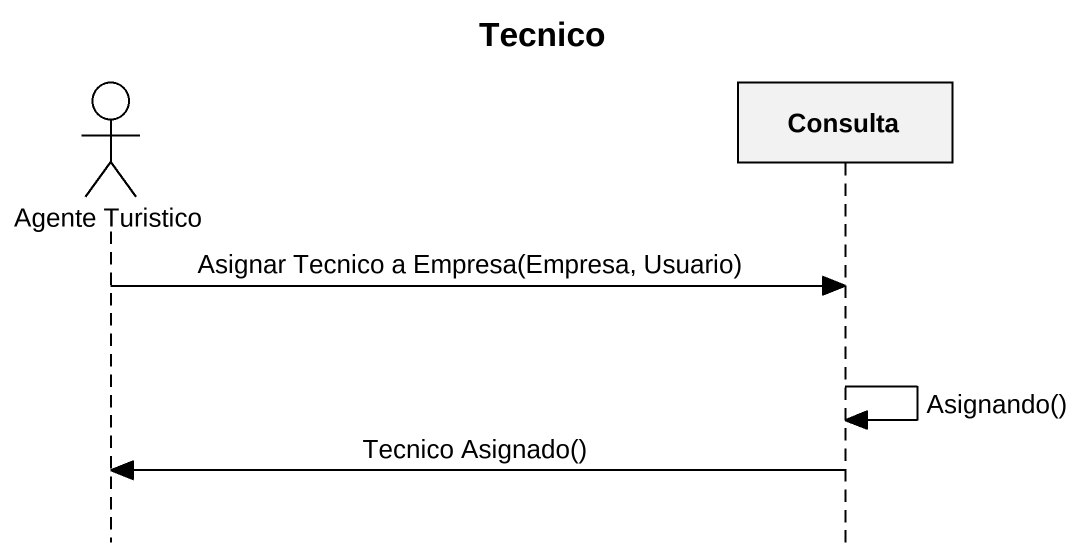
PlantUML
@startuml
title Tecnico
hide footbox
actor "Agente Turistico" as Agente_Turistico
participant Consulta

Agente_Turistico -> Consulta : Asignar Tecnico a Empresa(Empresa, Usuario)
Consulta -> Consulta : Asignando()
Consulta -> Agente_Turistico : Tecnico Asignado()
@enduml
